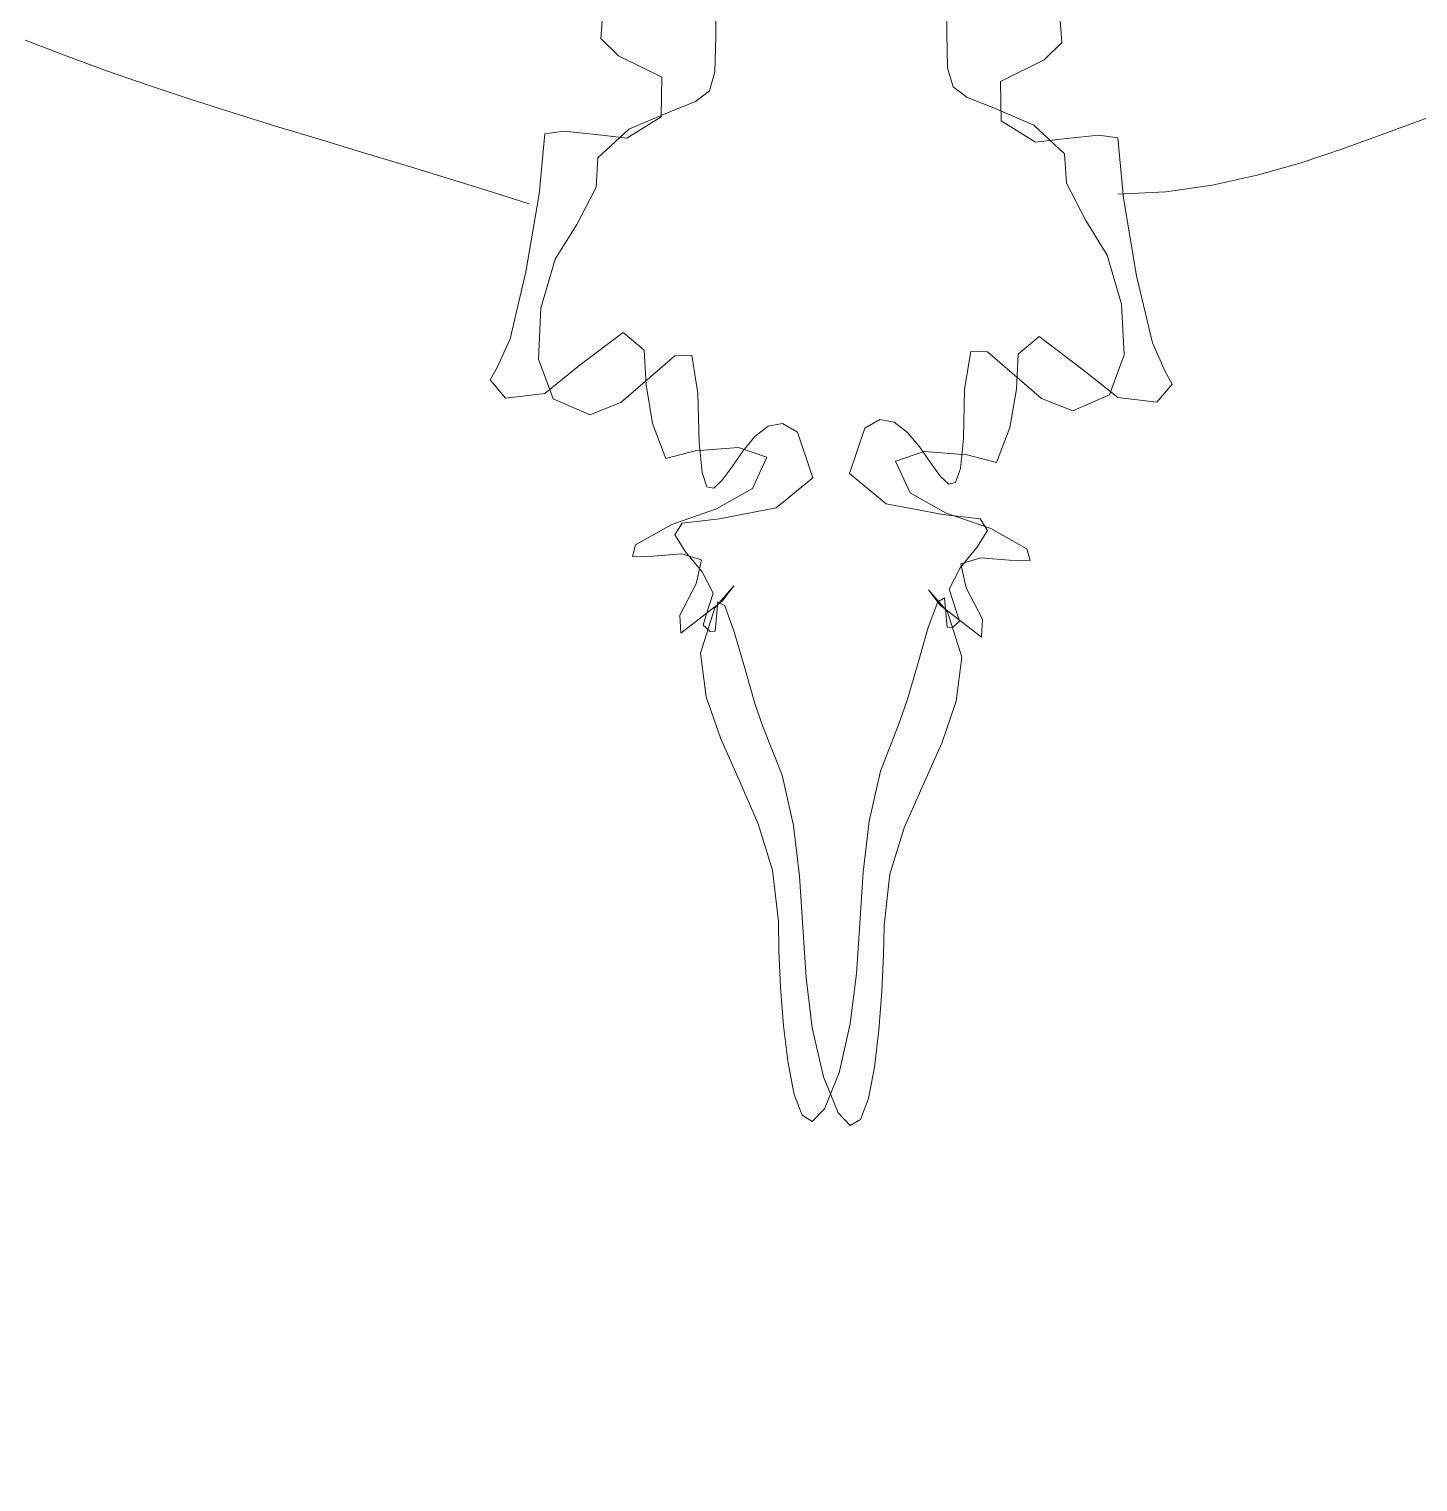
# Model space of a CAD drawing. Header units: centimetres. Extents: x -377343 to 693706, y 194584 to 813780.
# Drawn here: x 181922.4 to 181948.42, y 498772.41 to 498799.63 of the extents above; entities that cross this region are included whole.
import ezdxf

# ---------------------------------------------------------------- set-up
doc = ezdxf.new("R2010")
doc.units = ezdxf.units.CM
doc.layers.add('PIPA', color=11, linetype='Continuous')
doc.layers.add('TEXT', color=7, linetype='Continuous')

msp = doc.modelspace()

# ---------------------------------------------------------------- linework, layer by layer
at = {"layer": 'PIPA', "lineweight": 35, "extrusion": (0, 0.816497, 0.57735), "elevation": 193451.324}
msp.add_lwpolyline([(-421704.212, -325591.681), (-159560.265, -63447.734), (377343.333, -600351.331), (-158232.47, -1135927.133), (-693706.405, -600453.199), (-454216.825, -360963.619)], dxfattribs=at)
at = {"layer": 'TEXT', "color": 2, "linetype": 'Continuous', "lineweight": 13}
for p, q in [((181939.599, 498800.667), (181939.59, 498799.562)), ((181939.599, 498800.667), (181939.59, 498799.562)), ((181933.107, 498799.454), (181933.173, 498800.34)), ((181933.107, 498799.454), (181933.173, 498800.34)), ((181935.254, 498800.591), (181935.264, 498799.486)), ((181935.254, 498800.591), (181935.264, 498799.486)), ((181941.746, 498799.378), (181941.68, 498800.264)), ((181941.746, 498799.378), (181941.68, 498800.264)), ((181939.59, 498799.562), (181939.605, 498798.905)), ((181939.59, 498799.562), (181939.605, 498798.905)), ((181923.092, 498799.126), (181922.325, 498799.422)), ((181933.438, 498799.127), (181933.107, 498799.454)), ((181933.438, 498799.127), (181933.107, 498799.454)), ((181935.264, 498799.486), (181935.248, 498798.828)), ((181935.264, 498799.486), (181935.248, 498798.828)), ((181941.416, 498799.051), (181941.746, 498799.378)), ((181941.416, 498799.051), (181941.746, 498799.378)), ((181923.866, 498798.844), (181923.092, 498799.126)), ((181934.254, 498798.728), (181933.438, 498799.127)), ((181934.254, 498798.728), (181933.438, 498799.127)), ((181940.599, 498798.651), (181941.416, 498799.051)), ((181940.599, 498798.651), (181941.416, 498799.051)), ((181924.647, 498798.573), (181923.866, 498798.844)), ((181934.242, 498797.986), (181934.254, 498798.728)), ((181934.242, 498797.986), (181934.254, 498798.728)), ((181935.248, 498798.828), (181935.143, 498798.473)), ((181935.248, 498798.828), (181935.143, 498798.473)), ((181939.605, 498798.905), (181939.711, 498798.549)), ((181939.605, 498798.905), (181939.711, 498798.549)), ((181925.433, 498798.312), (181924.647, 498798.573)), ((181935.143, 498798.473), (181934.882, 498798.273)), ((181935.143, 498798.473), (181934.882, 498798.273)), ((181939.711, 498798.549), (181939.972, 498798.349)), ((181939.711, 498798.549), (181939.972, 498798.349)), ((181940.611, 498797.909), (181940.599, 498798.651)), ((181940.611, 498797.909), (181940.599, 498798.651)), ((181926.223, 498798.06), (181925.433, 498798.312)), ((181934.882, 498798.273), (181934.4, 498798.082)), ((181934.882, 498798.273), (181934.4, 498798.082)), ((181939.972, 498798.349), (181940.453, 498798.158)), ((181939.972, 498798.349), (181940.453, 498798.158)), ((181940.453, 498798.158), (181941.221, 498797.83)), ((181940.453, 498798.158), (181941.221, 498797.83)), ((181927.016, 498797.813), (181926.223, 498798.06)), ((181933.6, 498797.586), (181934.242, 498797.986)), ((181933.6, 498797.586), (181934.242, 498797.986)), ((181934.4, 498798.082), (181933.633, 498797.753)), ((181934.4, 498798.082), (181933.633, 498797.753)), ((181941.254, 498797.51), (181940.611, 498797.909)), ((181941.254, 498797.51), (181940.611, 498797.909)), ((181948.664, 498797.995), (181947.85, 498797.693)), ((181927.811, 498797.571), (181927.016, 498797.813)), ((181931.954, 498796.539), (181932.059, 498797.668)), ((181931.954, 498796.539), (181932.059, 498797.668)), ((181932.059, 498797.668), (181932.423, 498797.719)), ((181932.059, 498797.668), (181932.423, 498797.719)), ((181932.423, 498797.719), (181933.128, 498797.644)), ((181932.423, 498797.719), (181933.128, 498797.644)), ((181933.633, 498797.753), (181933.056, 498797.219)), ((181933.633, 498797.753), (181933.056, 498797.219)), ((181933.128, 498797.644), (181933.6, 498797.586)), ((181933.128, 498797.644), (181933.6, 498797.586)), ((181941.221, 498797.83), (181941.798, 498797.295)), ((181941.221, 498797.83), (181941.798, 498797.295)), ((181942.431, 498797.642), (181941.725, 498797.567)), ((181942.431, 498797.642), (181941.725, 498797.567)), ((181942.794, 498797.591), (181942.431, 498797.642)), ((181942.794, 498797.591), (181942.431, 498797.642)), ((181947.85, 498797.693), (181947.041, 498797.399)), ((181928.606, 498797.33), (181927.811, 498797.571)), ((181941.725, 498797.567), (181941.254, 498797.51)), ((181941.725, 498797.567), (181941.254, 498797.51)), ((181942.9, 498796.462), (181942.794, 498797.591)), ((181942.9, 498796.462), (181942.794, 498797.591)), ((181947.041, 498797.399), (181946.229, 498797.126)), ((181929.401, 498797.09), (181928.606, 498797.33)), ((181930.193, 498796.849), (181929.401, 498797.09)), ((181933.056, 498797.219), (181933.02, 498796.666)), ((181933.056, 498797.219), (181933.02, 498796.666)), ((181941.798, 498797.295), (181941.834, 498796.743)), ((181941.798, 498797.295), (181941.834, 498796.743)), ((181946.229, 498797.126), (181945.407, 498796.89)), ((181930.983, 498796.604), (181930.193, 498796.849)), ((181945.407, 498796.89), (181944.566, 498796.703)), ((181931.768, 498796.354), (181930.983, 498796.604)), ((181931.705, 498795.083), (181931.954, 498796.539)), ((181931.705, 498795.083), (181931.954, 498796.539)), ((181933.02, 498796.666), (181932.66, 498795.97)), ((181933.02, 498796.666), (181932.66, 498795.97)), ((181941.834, 498796.743), (181942.194, 498796.046)), ((181941.834, 498796.743), (181942.194, 498796.046)), ((181943.698, 498796.581), (181942.794, 498796.537)), ((181944.566, 498796.703), (181943.698, 498796.581)), ((181943.149, 498795.007), (181942.9, 498796.462)), ((181943.149, 498795.007), (181942.9, 498796.462)), ((181942.194, 498796.046), (181942.597, 498795.395)), ((181942.194, 498796.046), (181942.597, 498795.395)), ((181932.66, 498795.97), (181932.257, 498795.318)), ((181932.66, 498795.97), (181932.257, 498795.318)), ((181932.257, 498795.318), (181931.987, 498794.399)), ((181932.257, 498795.318), (181931.987, 498794.399)), ((181942.597, 498795.395), (181942.867, 498794.475)), ((181942.597, 498795.395), (181942.867, 498794.475)), ((181931.41, 498793.825), (181931.705, 498795.083)), ((181931.41, 498793.825), (181931.705, 498795.083)), ((181943.444, 498793.749), (181943.149, 498795.007)), ((181943.444, 498793.749), (181943.149, 498795.007)), ((181931.987, 498794.399), (181931.942, 498793.448)), ((181931.987, 498794.399), (181931.942, 498793.448)), ((181942.867, 498794.475), (181942.912, 498793.524)), ((181942.867, 498794.475), (181942.912, 498793.524)), ((181931.168, 498793.289), (181931.41, 498793.825)), ((181931.168, 498793.289), (181931.41, 498793.825)), ((181933.531, 498793.944), (181932.723, 498793.337)), ((181933.531, 498793.944), (181932.723, 498793.337)), ((181933.924, 498793.614), (181933.531, 498793.944)), ((181933.924, 498793.614), (181933.531, 498793.944)), ((181940.93, 498793.537), (181941.323, 498793.868)), ((181940.93, 498793.537), (181941.323, 498793.868)), ((181941.323, 498793.868), (181942.131, 498793.261)), ((181941.323, 498793.868), (181942.131, 498793.261)), ((181933.957, 498792.962), (181933.924, 498793.614)), ((181933.957, 498792.962), (181933.924, 498793.614)), ((181940.041, 498793.589), (181939.924, 498792.884)), ((181940.041, 498793.589), (181939.924, 498792.884)), ((181940.357, 498793.582), (181940.041, 498793.589)), ((181940.357, 498793.582), (181940.041, 498793.589)), ((181940.817, 498793.182), (181940.357, 498793.582)), ((181940.817, 498793.182), (181940.357, 498793.582)), ((181940.897, 498792.886), (181940.93, 498793.537)), ((181940.897, 498792.886), (181940.93, 498793.537)), ((181943.686, 498793.213), (181943.444, 498793.749)), ((181943.686, 498793.213), (181943.444, 498793.749)), ((181931.038, 498793.055), (181931.168, 498793.289)), ((181931.038, 498793.055), (181931.168, 498793.289)), ((181931.942, 498793.448), (181932.216, 498792.703)), ((181931.942, 498793.448), (181932.216, 498792.703)), ((181932.723, 498793.337), (181932.059, 498792.803)), ((181932.723, 498793.337), (181932.059, 498792.803)), ((181934.037, 498793.105), (181934.497, 498793.506)), ((181934.037, 498793.105), (181934.497, 498793.506)), ((181934.497, 498793.506), (181934.813, 498793.513)), ((181934.497, 498793.506), (181934.813, 498793.513)), ((181934.813, 498793.513), (181934.93, 498792.808)), ((181934.813, 498793.513), (181934.93, 498792.808)), ((181942.131, 498793.261), (181942.794, 498792.727)), ((181942.131, 498793.261), (181942.794, 498792.727)), ((181942.912, 498793.524), (181942.638, 498792.78)), ((181942.912, 498793.524), (181942.638, 498792.78)), ((181931.324, 498792.713), (181931.038, 498793.055)), ((181931.324, 498792.713), (181931.038, 498793.055)), ((181933.487, 498792.631), (181934.037, 498793.105)), ((181933.487, 498792.631), (181934.037, 498793.105)), ((181941.366, 498792.708), (181940.817, 498793.182)), ((181941.366, 498792.708), (181940.817, 498793.182)), ((181943.815, 498792.979), (181943.686, 498793.213)), ((181943.815, 498792.979), (181943.686, 498793.213)), ((181932.059, 498792.803), (181931.324, 498792.713)), ((181932.059, 498792.803), (181931.324, 498792.713)), ((181934.08, 498792.238), (181933.957, 498792.962)), ((181934.08, 498792.238), (181933.957, 498792.962)), ((181934.93, 498792.808), (181934.95, 498791.882)), ((181934.93, 498792.808), (181934.95, 498791.882)), ((181939.924, 498792.884), (181939.904, 498791.959)), ((181939.924, 498792.884), (181939.904, 498791.959)), ((181940.773, 498792.162), (181940.897, 498792.886)), ((181940.773, 498792.162), (181940.897, 498792.886)), ((181942.638, 498792.78), (181941.951, 498792.479)), ((181942.638, 498792.78), (181941.951, 498792.479)), ((181942.794, 498792.727), (181943.53, 498792.637)), ((181942.794, 498792.727), (181943.53, 498792.637)), ((181943.53, 498792.637), (181943.815, 498792.979)), ((181943.53, 498792.637), (181943.815, 498792.979)), ((181932.216, 498792.703), (181932.903, 498792.402)), ((181932.216, 498792.703), (181932.903, 498792.402)), ((181932.903, 498792.402), (181933.487, 498792.631)), ((181932.903, 498792.402), (181933.487, 498792.631)), ((181941.951, 498792.479), (181941.366, 498792.708)), ((181941.951, 498792.479), (181941.366, 498792.708)), ((181934.33, 498791.587), (181934.08, 498792.238)), ((181934.33, 498791.587), (181934.08, 498792.238)), ((181935.998, 498791.996), (181936.247, 498792.191)), ((181935.998, 498791.996), (181936.247, 498792.191)), ((181936.247, 498792.191), (181936.514, 498792.239)), ((181936.247, 498792.191), (181936.514, 498792.239)), ((181936.514, 498792.239), (181936.795, 498792.078)), ((181936.514, 498792.239), (181936.795, 498792.078)), ((181938.34, 498792.316), (181938.059, 498792.154)), ((181938.34, 498792.316), (181938.059, 498792.154)), ((181938.606, 498792.267), (181938.34, 498792.316)), ((181938.606, 498792.267), (181938.34, 498792.316)), ((181938.856, 498792.073), (181938.606, 498792.267)), ((181938.856, 498792.073), (181938.606, 498792.267)), ((181935.769, 498791.719), (181935.998, 498791.996)), ((181935.769, 498791.719), (181935.998, 498791.996)), ((181936.795, 498792.078), (181937.083, 498791.225)), ((181936.795, 498792.078), (181937.083, 498791.225)), ((181938.059, 498792.154), (181937.771, 498791.302)), ((181938.059, 498792.154), (181937.771, 498791.302)), ((181939.085, 498791.795), (181938.856, 498792.073)), ((181939.085, 498791.795), (181938.856, 498792.073)), ((181939.904, 498791.959), (181939.847, 498791.396)), ((181939.904, 498791.959), (181939.847, 498791.396)), ((181940.524, 498791.51), (181940.773, 498792.162)), ((181940.524, 498791.51), (181940.773, 498792.162)), ((181934.879, 498791.726), (181934.33, 498791.587)), ((181934.879, 498791.726), (181934.33, 498791.587)), ((181935.688, 498791.79), (181934.879, 498791.726)), ((181935.688, 498791.79), (181934.879, 498791.726)), ((181934.95, 498791.882), (181935.007, 498791.32)), ((181934.95, 498791.882), (181935.007, 498791.32)), ((181935.562, 498791.423), (181935.769, 498791.719)), ((181935.562, 498791.423), (181935.769, 498791.719)), ((181936.222, 498791.61), (181935.688, 498791.79)), ((181936.222, 498791.61), (181935.688, 498791.79)), ((181938.632, 498791.533), (181939.166, 498791.713)), ((181938.632, 498791.533), (181939.166, 498791.713)), ((181939.292, 498791.499), (181939.085, 498791.795)), ((181939.292, 498791.499), (181939.085, 498791.795)), ((181939.166, 498791.713), (181939.974, 498791.65)), ((181939.166, 498791.713), (181939.974, 498791.65)), ((181939.974, 498791.65), (181940.524, 498791.51)), ((181939.974, 498791.65), (181940.524, 498791.51)), ((181935.379, 498791.171), (181935.562, 498791.423)), ((181935.379, 498791.171), (181935.562, 498791.423)), ((181935.951, 498791.019), (181936.222, 498791.61)), ((181935.951, 498791.019), (181936.222, 498791.61)), ((181938.903, 498790.943), (181938.632, 498791.533)), ((181938.903, 498790.943), (181938.632, 498791.533)), ((181939.475, 498791.248), (181939.292, 498791.499)), ((181939.475, 498791.248), (181939.292, 498791.499)), ((181939.847, 498791.396), (181939.754, 498791.132)), ((181939.847, 498791.396), (181939.754, 498791.132)), ((181935.007, 498791.32), (181935.099, 498791.056)), ((181935.007, 498791.32), (181935.099, 498791.056)), ((181935.224, 498791.028), (181935.379, 498791.171)), ((181935.224, 498791.028), (181935.379, 498791.171)), ((181937.083, 498791.225), (181936.398, 498790.661)), ((181937.083, 498791.225), (181936.398, 498790.661)), ((181937.771, 498791.302), (181938.455, 498790.737)), ((181937.771, 498791.302), (181938.455, 498790.737)), ((181939.629, 498791.104), (181939.475, 498791.248)), ((181939.629, 498791.104), (181939.475, 498791.248)), ((181939.754, 498791.132), (181939.629, 498791.104)), ((181939.754, 498791.132), (181939.629, 498791.104)), ((181935.099, 498791.056), (181935.224, 498791.028)), ((181935.099, 498791.056), (181935.224, 498791.028)), ((181935.275, 498790.638), (181935.951, 498791.019)), ((181935.275, 498790.638), (181935.951, 498791.019)), ((181939.578, 498790.562), (181938.903, 498790.943)), ((181939.578, 498790.562), (181938.903, 498790.943)), ((181934.438, 498790.347), (181935.275, 498790.638)), ((181934.438, 498790.347), (181935.275, 498790.638)), ((181936.398, 498790.661), (181935.335, 498790.456)), ((181936.398, 498790.661), (181935.335, 498790.456)), ((181938.455, 498790.737), (181939.518, 498790.533)), ((181938.455, 498790.737), (181939.518, 498790.533)), ((181940.416, 498790.27), (181939.578, 498790.562)), ((181940.416, 498790.27), (181939.578, 498790.562)), ((181933.762, 498789.965), (181934.438, 498790.347)), ((181933.762, 498789.965), (181934.438, 498790.347)), ((181934.636, 498790.375), (181934.498, 498790.156)), ((181934.636, 498790.375), (181934.498, 498790.156)), ((181935.335, 498790.456), (181934.636, 498790.375)), ((181935.335, 498790.456), (181934.636, 498790.375)), ((181939.518, 498790.533), (181940.218, 498790.451)), ((181939.518, 498790.533), (181940.218, 498790.451)), ((181940.218, 498790.451), (181940.356, 498790.233)), ((181940.218, 498790.451), (181940.356, 498790.233)), ((181941.092, 498789.889), (181940.416, 498790.27)), ((181941.092, 498789.889), (181940.416, 498790.27)), ((181934.498, 498790.156), (181934.697, 498789.838)), ((181934.498, 498790.156), (181934.697, 498789.838)), ((181940.356, 498790.233), (181940.157, 498789.915)), ((181940.356, 498790.233), (181940.157, 498789.915)), ((181933.701, 498789.749), (181933.762, 498789.965)), ((181933.701, 498789.749), (181933.762, 498789.965)), ((181934.091, 498789.755), (181933.701, 498789.749)), ((181934.091, 498789.755), (181933.701, 498789.749)), ((181934.626, 498789.796), (181934.091, 498789.755)), ((181934.626, 498789.796), (181934.091, 498789.755)), ((181934.997, 498789.685), (181934.626, 498789.796)), ((181934.997, 498789.685), (181934.626, 498789.796)), ((181934.697, 498789.838), (181935.011, 498789.46)), ((181934.697, 498789.838), (181935.011, 498789.46)), ((181940.157, 498789.915), (181939.843, 498789.536)), ((181940.157, 498789.915), (181939.843, 498789.536)), ((181939.857, 498789.609), (181940.228, 498789.72)), ((181939.857, 498789.609), (181940.228, 498789.72)), ((181940.228, 498789.72), (181940.762, 498789.679)), ((181940.228, 498789.72), (181940.762, 498789.679)), ((181941.153, 498789.673), (181941.092, 498789.889)), ((181941.153, 498789.673), (181941.092, 498789.889)), ((181934.897, 498789.236), (181934.997, 498789.685)), ((181934.897, 498789.236), (181934.997, 498789.685)), ((181935.011, 498789.46), (181935.217, 498789.058)), ((181935.011, 498789.46), (181935.217, 498789.058)), ((181939.843, 498789.536), (181939.637, 498789.135)), ((181939.843, 498789.536), (181939.637, 498789.135)), ((181939.957, 498789.159), (181939.857, 498789.609)), ((181939.957, 498789.159), (181939.857, 498789.609)), ((181940.762, 498789.679), (181941.153, 498789.673)), ((181940.762, 498789.679), (181941.153, 498789.673)), ((181934.591, 498788.647), (181934.897, 498789.236)), ((181934.591, 498788.647), (181934.897, 498789.236)), ((181935.245, 498788.785), (181935.603, 498789.2)), ((181935.245, 498788.785), (181935.603, 498789.2)), ((181935.603, 498789.2), (181935.384, 498788.911)), ((181935.603, 498789.2), (181935.384, 498788.911)), ((181935.384, 498788.911), (181934.609, 498788.311)), ((181935.384, 498788.911), (181934.609, 498788.311)), ((181935.217, 498789.058), (181935.092, 498788.673)), ((181935.217, 498789.058), (181935.092, 498788.673)), ((181939.608, 498788.709), (181939.251, 498789.123)), ((181939.251, 498789.123), (181939.47, 498788.835)), ((181939.608, 498788.709), (181939.251, 498789.123)), ((181939.251, 498789.123), (181939.47, 498788.835)), ((181939.55, 498788.974), (181939.422, 498788.899)), ((181939.55, 498788.974), (181939.422, 498788.899)), ((181939.599, 498788.425), (181939.55, 498788.974)), ((181939.599, 498788.425), (181939.55, 498788.974)), ((181939.637, 498789.135), (181939.762, 498788.749)), ((181939.637, 498789.135), (181939.762, 498788.749)), ((181940.263, 498788.571), (181939.957, 498789.159)), ((181940.263, 498788.571), (181939.957, 498789.159)), ((181934.609, 498788.311), (181934.591, 498788.647)), ((181934.609, 498788.311), (181934.591, 498788.647)), ((181934.978, 498787.938), (181935.245, 498788.785)), ((181934.978, 498787.938), (181935.245, 498788.785)), ((181935.092, 498788.673), (181935.026, 498788.463)), ((181935.092, 498788.673), (181935.026, 498788.463)), ((181935.254, 498788.348), (181935.303, 498788.898)), ((181935.254, 498788.348), (181935.303, 498788.898)), ((181935.303, 498788.898), (181935.431, 498788.823)), ((181935.303, 498788.898), (181935.431, 498788.823)), ((181935.431, 498788.823), (181935.609, 498788.338)), ((181935.431, 498788.823), (181935.609, 498788.338)), ((181939.422, 498788.899), (181939.245, 498788.415)), ((181939.422, 498788.899), (181939.245, 498788.415)), ((181939.47, 498788.835), (181940.245, 498788.234)), ((181939.47, 498788.835), (181940.245, 498788.234)), ((181939.876, 498787.862), (181939.608, 498788.709)), ((181939.876, 498787.862), (181939.608, 498788.709)), ((181939.762, 498788.749), (181939.828, 498788.539)), ((181939.762, 498788.749), (181939.828, 498788.539)), ((181935.026, 498788.463), (181935.158, 498788.342)), ((181935.026, 498788.463), (181935.158, 498788.342)), ((181939.245, 498788.415), (181939.047, 498787.734)), ((181939.245, 498788.415), (181939.047, 498787.734)), ((181939.696, 498788.419), (181939.599, 498788.425)), ((181939.696, 498788.419), (181939.599, 498788.425)), ((181939.828, 498788.539), (181939.696, 498788.419)), ((181939.828, 498788.539), (181939.696, 498788.419)), ((181940.245, 498788.234), (181940.263, 498788.571)), ((181940.245, 498788.234), (181940.263, 498788.571)), ((181935.158, 498788.342), (181935.254, 498788.348)), ((181935.158, 498788.342), (181935.254, 498788.348)), ((181935.609, 498788.338), (181935.807, 498787.658)), ((181935.609, 498788.338), (181935.807, 498787.658)), ((181935.086, 498787.116), (181934.978, 498787.938)), ((181935.086, 498787.116), (181934.978, 498787.938)), ((181939.768, 498787.039), (181939.876, 498787.862)), ((181939.768, 498787.039), (181939.876, 498787.862)), ((181935.807, 498787.658), (181935.996, 498786.995)), ((181935.807, 498787.658), (181935.996, 498786.995)), ((181939.047, 498787.734), (181938.858, 498787.072)), ((181939.047, 498787.734), (181938.858, 498787.072)), ((181935.356, 498786.329), (181935.086, 498787.116)), ((181935.356, 498786.329), (181935.086, 498787.116)), ((181938.858, 498787.072), (181938.708, 498786.641)), ((181938.858, 498787.072), (181938.708, 498786.641)), ((181939.497, 498786.252), (181939.768, 498787.039)), ((181939.497, 498786.252), (181939.768, 498787.039)), ((181935.996, 498786.995), (181936.146, 498786.565)), ((181935.996, 498786.995), (181936.146, 498786.565)), ((181936.146, 498786.565), (181936.507, 498785.648)), ((181936.146, 498786.565), (181936.507, 498785.648)), ((181938.708, 498786.641), (181938.347, 498785.724)), ((181938.708, 498786.641), (181938.347, 498785.724)), ((181935.708, 498785.547), (181935.356, 498786.329)), ((181935.708, 498785.547), (181935.356, 498786.329)), ((181939.146, 498785.47), (181939.497, 498786.252)), ((181939.146, 498785.47), (181939.497, 498786.252)), ((181936.507, 498785.648), (181936.719, 498784.71)), ((181936.507, 498785.648), (181936.719, 498784.71)), ((181938.347, 498785.724), (181938.135, 498784.786)), ((181938.347, 498785.724), (181938.135, 498784.786)), ((181936.059, 498784.737), (181935.708, 498785.547)), ((181936.059, 498784.737), (181935.708, 498785.547)), ((181938.795, 498784.661), (181939.146, 498785.47)), ((181938.795, 498784.661), (181939.146, 498785.47)), ((181936.329, 498783.87), (181936.059, 498784.737)), ((181936.329, 498783.87), (181936.059, 498784.737)), ((181936.719, 498784.71), (181936.831, 498783.759)), ((181936.719, 498784.71), (181936.831, 498783.759)), ((181938.135, 498784.786), (181938.023, 498783.835)), ((181938.135, 498784.786), (181938.023, 498783.835)), ((181938.524, 498783.793), (181938.795, 498784.661)), ((181938.524, 498783.793), (181938.795, 498784.661)), ((181936.438, 498782.912), (181936.329, 498783.87)), ((181936.438, 498782.912), (181936.329, 498783.87)), ((181936.831, 498783.759), (181936.894, 498782.804)), ((181936.831, 498783.759), (181936.894, 498782.804)), ((181938.023, 498783.835), (181937.96, 498782.88)), ((181938.023, 498783.835), (181937.96, 498782.88)), ((181938.416, 498782.835), (181938.524, 498783.793)), ((181938.416, 498782.835), (181938.524, 498783.793)), ((181936.447, 498782.361), (181936.438, 498782.912)), ((181936.447, 498782.361), (181936.438, 498782.912)), ((181936.894, 498782.804), (181936.957, 498781.853)), ((181936.894, 498782.804), (181936.957, 498781.853)), ((181937.96, 498782.88), (181937.897, 498781.929)), ((181937.96, 498782.88), (181937.897, 498781.929)), ((181938.407, 498782.284), (181938.416, 498782.835)), ((181938.407, 498782.284), (181938.416, 498782.835)), ((181936.478, 498781.68), (181936.447, 498782.361)), ((181936.478, 498781.68), (181936.447, 498782.361)), ((181938.376, 498781.604), (181938.407, 498782.284)), ((181938.376, 498781.604), (181938.407, 498782.284)), ((181936.957, 498781.853), (181937.069, 498780.915)), ((181936.957, 498781.853), (181937.069, 498780.915)), ((181937.897, 498781.929), (181937.784, 498780.991)), ((181937.897, 498781.929), (181937.784, 498780.991)), ((181936.534, 498780.951), (181936.478, 498781.68)), ((181936.534, 498780.951), (181936.478, 498781.68)), ((181938.32, 498780.874), (181938.376, 498781.604)), ((181938.32, 498780.874), (181938.376, 498781.604)), ((181936.617, 498780.254), (181936.534, 498780.951)), ((181936.617, 498780.254), (181936.534, 498780.951)), ((181937.069, 498780.915), (181937.281, 498779.998)), ((181937.069, 498780.915), (181937.281, 498779.998)), ((181937.784, 498780.991), (181937.573, 498780.074)), ((181937.784, 498780.991), (181937.573, 498780.074)), ((181938.237, 498780.177), (181938.32, 498780.874)), ((181938.237, 498780.177), (181938.32, 498780.874)), ((181936.732, 498779.669), (181936.617, 498780.254)), ((181936.732, 498779.669), (181936.617, 498780.254)), ((181937.281, 498779.998), (181937.555, 498779.324)), ((181937.281, 498779.998), (181937.555, 498779.324)), ((181937.573, 498780.074), (181937.299, 498779.4)), ((181937.573, 498780.074), (181937.299, 498779.4)), ((181938.122, 498779.593), (181938.237, 498780.177)), ((181938.122, 498779.593), (181938.237, 498780.177)), ((181936.882, 498779.278), (181936.732, 498779.669)), ((181936.882, 498779.278), (181936.732, 498779.669)), ((181937.299, 498779.4), (181937.07, 498779.162)), ((181937.299, 498779.4), (181937.07, 498779.162)), ((181937.972, 498779.202), (181938.122, 498779.593)), ((181937.972, 498779.202), (181938.122, 498779.593)), ((181937.07, 498779.162), (181936.882, 498779.278)), ((181937.07, 498779.162), (181936.882, 498779.278)), ((181937.555, 498779.324), (181937.784, 498779.085)), ((181937.555, 498779.324), (181937.784, 498779.085)), ((181937.784, 498779.085), (181937.972, 498779.202)), ((181937.784, 498779.085), (181937.972, 498779.202))]:
    msp.add_line(p, q, dxfattribs=at)

doc.saveas('drawing.dxf')
